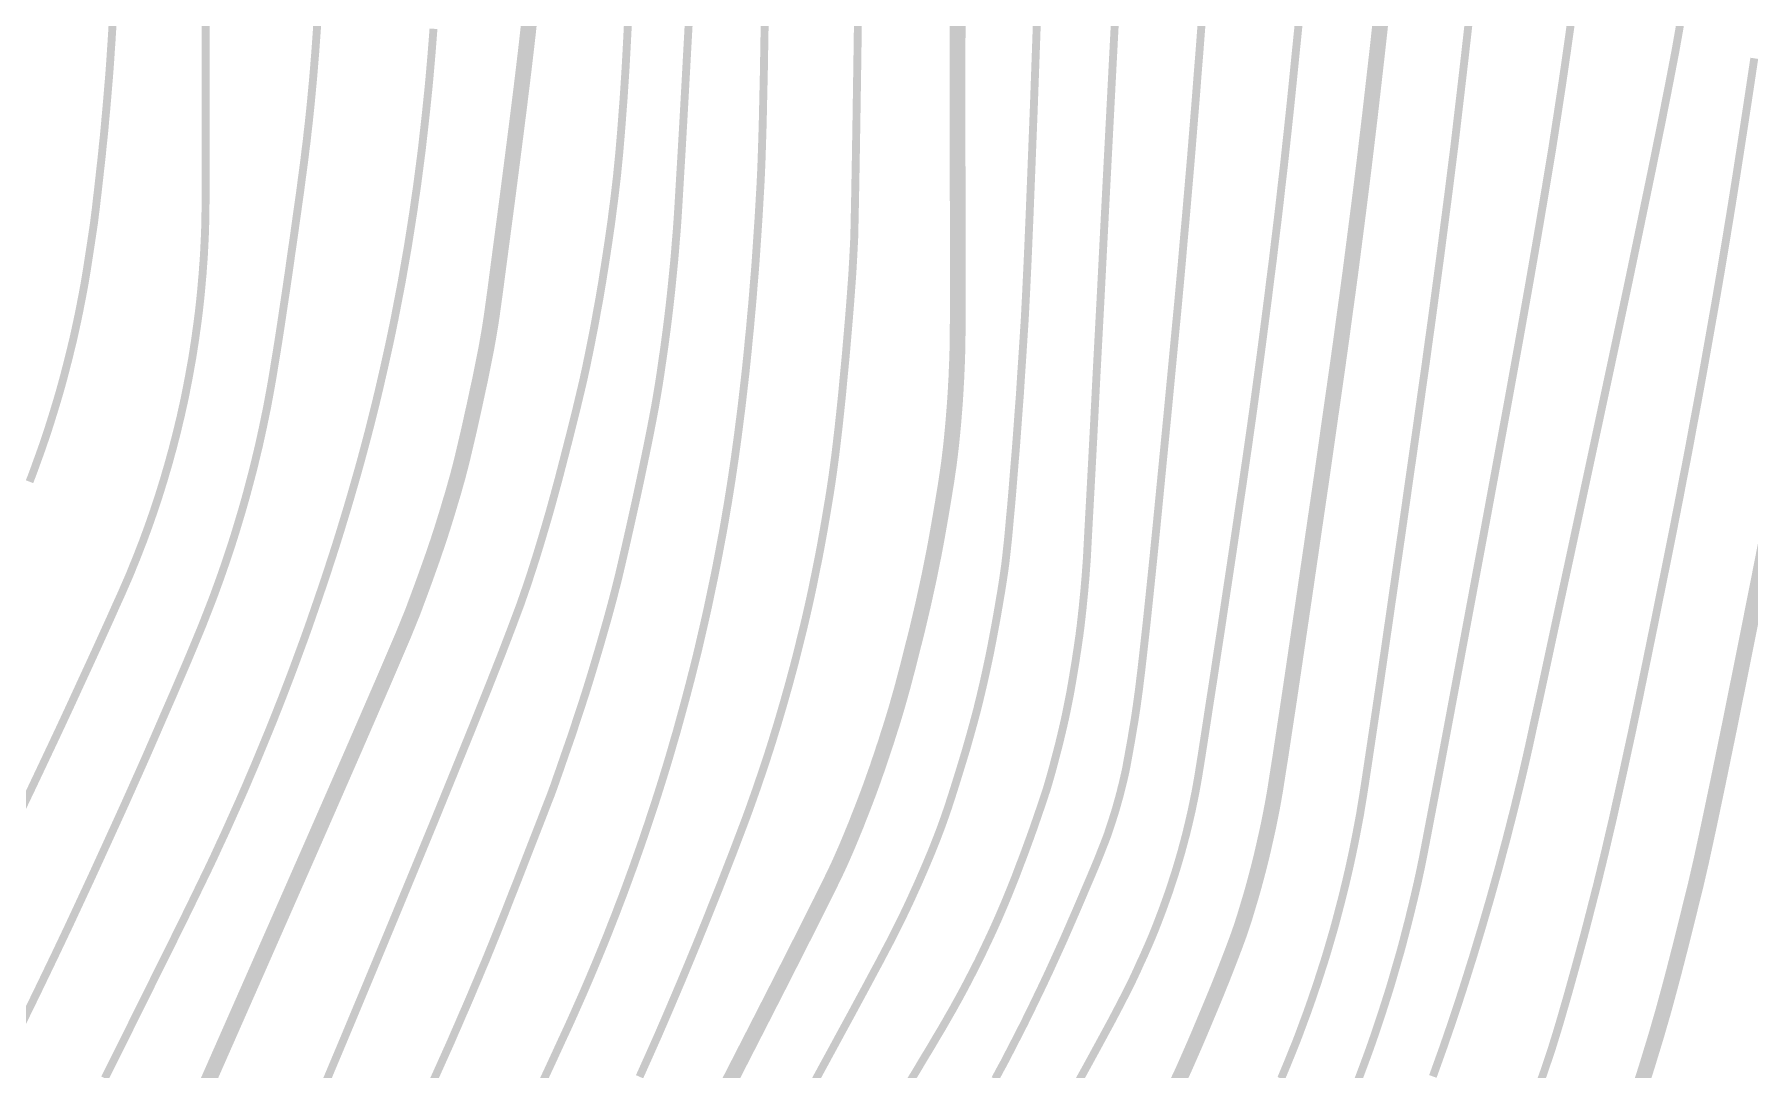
# Model space of a CAD drawing. Extents: x 36524600 to 36525730, y 2746759 to 2747713.
# Drawn here: x 36525061.11 to 36525077.43, y 2747486.33 to 2747496.18 of the extents above; entities that cross this region are included whole.
import ezdxf

# ---------------------------------------------------------------- set-up
doc = ezdxf.new("R2010")
doc.units = 0
doc.header["$LTSCALE"] = 1000
doc.header["$MEASUREMENT"] = 0
doc.layers.add('DGX', color=251, linetype='Continuous')

# ---------------------------------------------------------------- blocks, each defined once
blk = doc.blocks.new('dxt')
at = {"layer": 'DGX', "color": 253, "linetype": 'Continuous', "flags": 128}
for points, const_width in [([(36525061.858, 2747496.276), (36525061.853, 2747496.193), (36525061.848, 2747496.111), (36525061.842, 2747496.028), (36525061.837, 2747495.946), (36525061.831, 2747495.863), (36525061.825, 2747495.781), (36525061.818, 2747495.699), (36525061.811, 2747495.616), (36525061.804, 2747495.534), (36525061.797, 2747495.452), (36525061.789, 2747495.369), (36525061.782, 2747495.287), (36525061.774, 2747495.205), (36525061.765, 2747495.123), (36525061.757, 2747495.04), (36525061.748, 2747494.958), (36525061.739, 2747494.879), (36525061.731, 2747494.805), (36525061.723, 2747494.736), (36525061.716, 2747494.673), (36525061.709, 2747494.615), (36525061.703, 2747494.562), (36525061.698, 2747494.515), (36525061.692, 2747494.473), (36525061.687, 2747494.431), (36525061.681, 2747494.383), (36525061.673, 2747494.329), (36525061.664, 2747494.269), (36525061.654, 2747494.202), (36525061.643, 2747494.13), (36525061.631, 2747494.052), (36525061.618, 2747493.967), (36525061.604, 2747493.88), (36525061.589, 2747493.793), (36525061.573, 2747493.706), (36525061.556, 2747493.619), (36525061.539, 2747493.532), (36525061.521, 2747493.446), (36525061.502, 2747493.359), (36525061.483, 2747493.273), (36525061.462, 2747493.187), (36525061.441, 2747493.101), (36525061.419, 2747493.015), (36525061.397, 2747492.93), (36525061.374, 2747492.845), (36525061.35, 2747492.76), (36525061.325, 2747492.675), (36525061.299, 2747492.59), (36525061.273, 2747492.506), (36525061.246, 2747492.421), (36525061.218, 2747492.337), (36525061.19, 2747492.254), (36525061.16, 2747492.17), (36525061.13, 2747492.087), (36525061.1, 2747492.004), (36525061.068, 2747491.921)], 0.075), ([(36525062.742, 2747496.558), (36525062.743, 2747496.105), (36525062.743, 2747495.705), (36525062.744, 2747495.357), (36525062.744, 2747495.061), (36525062.743, 2747494.817), (36525062.743, 2747494.625), (36525062.741, 2747494.484), (36525062.74, 2747494.396), (36525062.738, 2747494.334), (36525062.736, 2747494.271), (36525062.733, 2747494.209), (36525062.73, 2747494.147), (36525062.727, 2747494.085), (36525062.723, 2747494.023), (36525062.718, 2747493.96), (36525062.714, 2747493.898), (36525062.708, 2747493.836), (36525062.703, 2747493.774), (36525062.697, 2747493.712), (36525062.691, 2747493.65), (36525062.684, 2747493.588), (36525062.677, 2747493.526), (36525062.669, 2747493.464), (36525062.661, 2747493.402), (36525062.652, 2747493.341), (36525062.644, 2747493.279), (36525062.634, 2747493.217), (36525062.625, 2747493.156), (36525062.615, 2747493.094), (36525062.604, 2747493.033), (36525062.593, 2747492.972), (36525062.582, 2747492.91), (36525062.57, 2747492.849), (36525062.558, 2747492.788), (36525062.546, 2747492.727), (36525062.533, 2747492.666), (36525062.519, 2747492.605), (36525062.506, 2747492.544), (36525062.491, 2747492.484), (36525062.477, 2747492.423), (36525062.462, 2747492.362), (36525062.446, 2747492.302), (36525062.431, 2747492.242), (36525062.414, 2747492.182), (36525062.398, 2747492.122), (36525062.381, 2747492.062), (36525062.363, 2747492.002), (36525062.346, 2747491.942), (36525062.327, 2747491.882), (36525062.309, 2747491.823), (36525062.29, 2747491.764), (36525062.27, 2747491.704), (36525062.251, 2747491.645), (36525062.23, 2747491.586), (36525062.21, 2747491.528), (36525062.189, 2747491.469), (36525062.167, 2747491.41), (36525062.146, 2747491.352), (36525062.123, 2747491.294), (36525062.101, 2747491.236), (36525062.078, 2747491.178), (36525062.054, 2747491.12), (36525062.031, 2747491.062), (36525062.007, 2747491.005), (36525061.978, 2747490.939), (36525061.942, 2747490.856), (36525061.897, 2747490.757), (36525061.845, 2747490.64), (36525061.784, 2747490.506), (36525061.716, 2747490.356), (36525061.639, 2747490.188), (36525061.554, 2747490.004), (36525061.465, 2747489.81), (36525061.375, 2747489.616), (36525061.283, 2747489.42), (36525061.19, 2747489.223), (36525061.096, 2747489.024), (36525061.001, 2747488.825)], 0.075), ([(36525063.804, 2747496.266), (36525063.798, 2747496.181), (36525063.792, 2747496.096), (36525063.786, 2747496.011), (36525063.779, 2747495.926), (36525063.772, 2747495.841), (36525063.765, 2747495.756), (36525063.757, 2747495.671), (36525063.749, 2747495.586), (36525063.741, 2747495.501), (36525063.732, 2747495.416), (36525063.723, 2747495.331), (36525063.713, 2747495.246), (36525063.704, 2747495.161), (36525063.693, 2747495.077), (36525063.683, 2747494.992), (36525063.671, 2747494.901), (36525063.657, 2747494.798), (36525063.642, 2747494.682), (36525063.624, 2747494.555), (36525063.604, 2747494.414), (36525063.583, 2747494.262), (36525063.559, 2747494.097), (36525063.534, 2747493.92), (36525063.508, 2747493.742), (36525063.483, 2747493.576), (36525063.46, 2747493.421), (36525063.438, 2747493.278), (36525063.417, 2747493.146), (36525063.397, 2747493.025), (36525063.379, 2747492.915), (36525063.362, 2747492.817), (36525063.345, 2747492.725), (36525063.328, 2747492.633), (36525063.309, 2747492.541), (36525063.29, 2747492.449), (36525063.27, 2747492.357), (36525063.25, 2747492.266), (36525063.228, 2747492.175), (36525063.206, 2747492.083), (36525063.183, 2747491.992), (36525063.159, 2747491.902), (36525063.135, 2747491.811), (36525063.11, 2747491.721), (36525063.084, 2747491.631), (36525063.057, 2747491.541), (36525063.03, 2747491.451), (36525063.002, 2747491.362), (36525062.973, 2747491.272), (36525062.943, 2747491.183), (36525062.913, 2747491.095), (36525062.882, 2747491.006), (36525062.85, 2747490.918), (36525062.818, 2747490.83), (36525062.784, 2747490.742), (36525062.75, 2747490.655), (36525062.713, 2747490.56), (36525062.668, 2747490.451), (36525062.617, 2747490.328), (36525062.559, 2747490.19), (36525062.494, 2747490.038), (36525062.422, 2747489.871), (36525062.343, 2747489.69), (36525062.258, 2747489.494), (36525062.168, 2747489.288), (36525062.074, 2747489.077), (36525061.977, 2747488.86), (36525061.876, 2747488.638), (36525061.772, 2747488.41), (36525061.665, 2747488.176), (36525061.554, 2747487.937), (36525061.44, 2747487.692), (36525061.308, 2747487.414), (36525061.145, 2747487.075), (36525060.95, 2747486.675)], 0.075), ([(36525064.91, 2747496.229), (36525064.901, 2747496.113), (36525064.892, 2747495.997), (36525064.882, 2747495.882), (36525064.872, 2747495.766), (36525064.861, 2747495.651), (36525064.849, 2747495.535), (36525064.837, 2747495.42), (36525064.824, 2747495.304), (36525064.811, 2747495.189), (36525064.798, 2747495.074), (36525064.783, 2747494.959), (36525064.768, 2747494.844), (36525064.753, 2747494.729), (36525064.736, 2747494.614), (36525064.72, 2747494.5), (36525064.702, 2747494.385), (36525064.684, 2747494.27), (36525064.666, 2747494.156), (36525064.646, 2747494.042), (36525064.626, 2747493.928), (36525064.606, 2747493.814), (36525064.584, 2747493.7), (36525064.562, 2747493.586), (36525064.54, 2747493.472), (36525064.517, 2747493.359), (36525064.493, 2747493.245), (36525064.468, 2747493.132), (36525064.443, 2747493.019), (36525064.417, 2747492.906), (36525064.391, 2747492.793), (36525064.364, 2747492.68), (36525064.336, 2747492.568), (36525064.308, 2747492.455), (36525064.279, 2747492.343), (36525064.249, 2747492.231), (36525064.219, 2747492.119), (36525064.188, 2747492.008), (36525064.156, 2747491.896), (36525064.124, 2747491.785), (36525064.091, 2747491.673), (36525064.057, 2747491.561), (36525064.023, 2747491.449), (36525063.988, 2747491.337), (36525063.952, 2747491.224), (36525063.915, 2747491.111), (36525063.878, 2747490.997), (36525063.839, 2747490.883), (36525063.8, 2747490.769), (36525063.761, 2747490.656), (36525063.722, 2747490.543), (36525063.682, 2747490.431), (36525063.641, 2747490.32), (36525063.6, 2747490.208), (36525063.559, 2747490.098), (36525063.517, 2747489.988), (36525063.475, 2747489.878), (36525063.432, 2747489.769), (36525063.389, 2747489.66), (36525063.345, 2747489.551), (36525063.3, 2747489.442), (36525063.255, 2747489.333), (36525063.21, 2747489.225), (36525063.164, 2747489.117), (36525063.118, 2747489.009), (36525063.071, 2747488.901), (36525063.023, 2747488.794), (36525062.975, 2747488.687), (36525062.927, 2747488.58), (36525062.877, 2747488.473), (36525062.828, 2747488.366), (36525062.778, 2747488.26), (36525062.718, 2747488.136), (36525062.64, 2747487.975), (36525062.544, 2747487.778), (36525062.429, 2747487.545), (36525062.295, 2747487.275), (36525062.143, 2747486.969), (36525061.973, 2747486.626), (36525061.784, 2747486.247)], 0.075), ([(36525062.709, 2747486.088), (36525063.284, 2747487.393), (36525063.763, 2747488.482), (36525064.145, 2747489.355), (36525064.431, 2747490.014), (36525064.621, 2747490.457), (36525064.714, 2747490.686), (36525064.757, 2747490.802), (36525064.798, 2747490.912), (36525064.835, 2747491.014), (36525064.869, 2747491.109), (36525064.9, 2747491.196), (36525064.927, 2747491.276), (36525064.952, 2747491.348), (36525064.973, 2747491.413), (36525064.993, 2747491.475), (36525065.012, 2747491.536), (36525065.031, 2747491.597), (36525065.05, 2747491.659), (36525065.068, 2747491.721), (36525065.087, 2747491.782), (36525065.105, 2747491.844), (36525065.122, 2747491.906), (36525065.141, 2747491.972), (36525065.16, 2747492.046), (36525065.181, 2747492.128), (36525065.202, 2747492.217), (36525065.225, 2747492.315), (36525065.25, 2747492.421), (36525065.275, 2747492.535), (36525065.302, 2747492.656), (36525065.328, 2747492.778), (36525065.353, 2747492.892), (36525065.374, 2747492.998), (36525065.394, 2747493.097), (36525065.412, 2747493.188), (36525065.427, 2747493.271), (36525065.44, 2747493.346), (36525065.451, 2747493.413), (36525065.463, 2747493.492), (36525065.478, 2747493.6), (36525065.497, 2747493.738), (36525065.519, 2747493.906), (36525065.545, 2747494.103), (36525065.575, 2747494.33), (36525065.609, 2747494.587), (36525065.646, 2747494.873), (36525065.683, 2747495.161), (36525065.716, 2747495.421), (36525065.745, 2747495.654), (36525065.77, 2747495.86), (36525065.791, 2747496.038), (36525065.808, 2747496.188), (36525065.821, 2747496.311)], 0.15), ([(36525066.76, 2747496.294), (36525066.748, 2747496.058), (36525066.737, 2747495.856), (36525066.726, 2747495.686), (36525066.717, 2747495.55), (36525066.708, 2747495.435), (36525066.7, 2747495.327), (36525066.692, 2747495.226), (36525066.684, 2747495.133), (36525066.677, 2747495.048), (36525066.669, 2747494.969), (36525066.662, 2747494.899), (36525066.656, 2747494.836), (36525066.649, 2747494.776), (36525066.642, 2747494.717), (36525066.635, 2747494.657), (36525066.628, 2747494.598), (36525066.62, 2747494.539), (36525066.612, 2747494.479), (36525066.605, 2747494.42), (36525066.597, 2747494.361), (36525066.588, 2747494.302), (36525066.58, 2747494.243), (36525066.571, 2747494.183), (36525066.562, 2747494.124), (36525066.553, 2747494.065), (36525066.544, 2747494.006), (36525066.535, 2747493.947), (36525066.525, 2747493.888), (36525066.516, 2747493.829), (36525066.506, 2747493.77), (36525066.496, 2747493.711), (36525066.486, 2747493.652), (36525066.475, 2747493.593), (36525066.464, 2747493.534), (36525066.454, 2747493.476), (36525066.443, 2747493.417), (36525066.432, 2747493.358), (36525066.42, 2747493.299), (36525066.409, 2747493.241), (36525066.397, 2747493.182), (36525066.385, 2747493.123), (36525066.373, 2747493.065), (36525066.361, 2747493.006), (36525066.348, 2747492.948), (36525066.334, 2747492.883), (36525066.316, 2747492.807), (36525066.295, 2747492.719), (36525066.271, 2747492.618), (36525066.243, 2747492.506), (36525066.212, 2747492.381), (36525066.177, 2747492.245), (36525066.139, 2747492.097), (36525066.099, 2747491.943), (36525066.058, 2747491.792), (36525066.017, 2747491.643), (36525065.974, 2747491.495), (36525065.931, 2747491.35), (36525065.887, 2747491.206), (36525065.842, 2747491.065), (36525065.796, 2747490.926), (36525065.739, 2747490.761), (36525065.658, 2747490.544), (36525065.555, 2747490.275), (36525065.428, 2747489.953), (36525065.278, 2747489.579), (36525065.105, 2747489.153), (36525064.91, 2747488.674), (36525064.691, 2747488.143), (36525064.467, 2747487.602), (36525064.255, 2747487.092), (36525064.056, 2747486.615), (36525063.869, 2747486.17)], 0.075), ([(36525067.349, 2747496.487), (36525067.325, 2747496.054), (36525067.304, 2747495.667), (36525067.285, 2747495.325), (36525067.268, 2747495.029), (36525067.253, 2747494.779), (36525067.241, 2747494.574), (36525067.231, 2747494.414), (36525067.223, 2747494.301), (36525067.215, 2747494.21), (36525067.208, 2747494.119), (36525067.2, 2747494.028), (36525067.191, 2747493.937), (36525067.182, 2747493.847), (36525067.173, 2747493.756), (36525067.163, 2747493.665), (36525067.153, 2747493.575), (36525067.142, 2747493.484), (36525067.131, 2747493.394), (36525067.119, 2747493.303), (36525067.107, 2747493.213), (36525067.094, 2747493.123), (36525067.081, 2747493.033), (36525067.068, 2747492.943), (36525067.054, 2747492.852), (36525067.038, 2747492.757), (36525067.02, 2747492.65), (36525066.998, 2747492.533), (36525066.973, 2747492.404), (36525066.945, 2747492.264), (36525066.914, 2747492.114), (36525066.88, 2747491.952), (36525066.843, 2747491.779), (36525066.805, 2747491.607), (36525066.769, 2747491.446), (36525066.735, 2747491.296), (36525066.703, 2747491.157), (36525066.673, 2747491.029), (36525066.644, 2747490.913), (36525066.617, 2747490.808), (36525066.592, 2747490.715), (36525066.568, 2747490.627), (36525066.543, 2747490.539), (36525066.518, 2747490.451), (36525066.493, 2747490.364), (36525066.467, 2747490.276), (36525066.441, 2747490.189), (36525066.415, 2747490.102), (36525066.388, 2747490.014), (36525066.361, 2747489.927), (36525066.333, 2747489.84), (36525066.305, 2747489.754), (36525066.276, 2747489.667), (36525066.248, 2747489.581), (36525066.219, 2747489.494), (36525066.189, 2747489.408), (36525066.159, 2747489.322), (36525066.131, 2747489.241), (36525066.107, 2747489.171), (36525066.086, 2747489.112), (36525066.069, 2747489.063), (36525066.056, 2747489.025), (36525066.046, 2747488.998), (36525066.04, 2747488.982), (36525066.038, 2747488.976), (36525066.034, 2747488.965), (36525066.022, 2747488.933), (36525066.001, 2747488.88), (36525065.972, 2747488.805), (36525065.935, 2747488.709), (36525065.889, 2747488.591), (36525065.835, 2747488.453), (36525065.773, 2747488.293), (36525065.709, 2747488.128), (36525065.648, 2747487.974), (36525065.592, 2747487.83), (36525065.539, 2747487.697), (36525065.49, 2747487.575), (36525065.445, 2747487.464), (36525065.404, 2747487.363), (36525065.366, 2747487.274), (36525065.331, 2747487.189), (36525065.295, 2747487.105), (36525065.26, 2747487.021), (36525065.224, 2747486.937), (36525065.187, 2747486.853), (36525065.151, 2747486.769), (36525065.114, 2747486.685), (36525065.078, 2747486.601), (36525065.015, 2747486.46), (36525064.9, 2747486.204)], 0.075), ([(36525065.942, 2747486.199), (36525066.043, 2747486.417), (36525066.127, 2747486.6), (36525066.195, 2747486.747), (36525066.245, 2747486.858), (36525066.286, 2747486.951), (36525066.328, 2747487.045), (36525066.368, 2747487.138), (36525066.408, 2747487.232), (36525066.448, 2747487.327), (36525066.487, 2747487.421), (36525066.526, 2747487.516), (36525066.564, 2747487.61), (36525066.601, 2747487.705), (36525066.639, 2747487.801), (36525066.675, 2747487.896), (36525066.712, 2747487.992), (36525066.747, 2747488.087), (36525066.782, 2747488.183), (36525066.817, 2747488.279), (36525066.851, 2747488.376), (36525066.885, 2747488.472), (36525066.918, 2747488.569), (36525066.951, 2747488.666), (36525066.983, 2747488.763), (36525067.015, 2747488.86), (36525067.046, 2747488.957), (36525067.077, 2747489.055), (36525067.107, 2747489.152), (36525067.137, 2747489.25), (36525067.166, 2747489.348), (36525067.194, 2747489.446), (36525067.223, 2747489.544), (36525067.25, 2747489.643), (36525067.277, 2747489.741), (36525067.304, 2747489.84), (36525067.33, 2747489.939), (36525067.356, 2747490.038), (36525067.381, 2747490.137), (36525067.406, 2747490.236), (36525067.43, 2747490.335), (36525067.453, 2747490.435), (36525067.476, 2747490.534), (36525067.499, 2747490.634), (36525067.521, 2747490.734), (36525067.542, 2747490.834), (36525067.563, 2747490.934), (36525067.584, 2747491.034), (36525067.604, 2747491.134), (36525067.623, 2747491.234), (36525067.642, 2747491.335), (36525067.661, 2747491.435), (36525067.679, 2747491.536), (36525067.696, 2747491.637), (36525067.713, 2747491.737), (36525067.729, 2747491.838), (36525067.745, 2747491.939), (36525067.76, 2747492.04), (36525067.775, 2747492.141), (36525067.789, 2747492.243), (36525067.803, 2747492.344), (36525067.816, 2747492.446), (36525067.829, 2747492.548), (36525067.842, 2747492.651), (36525067.854, 2747492.755), (36525067.866, 2747492.859), (36525067.878, 2747492.964), (36525067.889, 2747493.07), (36525067.9, 2747493.177), (36525067.91, 2747493.284), (36525067.921, 2747493.39), (36525067.93, 2747493.496), (36525067.94, 2747493.601), (36525067.949, 2747493.707), (36525067.957, 2747493.811), (36525067.966, 2747493.916), (36525067.974, 2747494.02), (36525067.981, 2747494.123), (36525067.988, 2747494.227), (36525067.995, 2747494.331), (36525068.002, 2747494.435), (36525068.008, 2747494.539), (36525068.014, 2747494.643), (36525068.02, 2747494.747), (36525068.025, 2747494.851), (36525068.03, 2747494.972), (36525068.035, 2747495.129), (36525068.041, 2747495.322), (36525068.046, 2747495.55), (36525068.052, 2747495.813), (36525068.057, 2747496.112), (36525068.063, 2747496.447)], 0.075), ([(36525066.87, 2747486.261), (36525066.973, 2747486.491), (36525067.051, 2747486.667), (36525067.127, 2747486.843), (36525067.202, 2747487.019), (36525067.277, 2747487.196), (36525067.351, 2747487.374), (36525067.424, 2747487.551), (36525067.496, 2747487.729), (36525067.567, 2747487.907), (36525067.636, 2747488.08), (36525067.699, 2747488.242), (36525067.758, 2747488.393), (36525067.811, 2747488.533), (36525067.86, 2747488.662), (36525067.904, 2747488.78), (36525067.942, 2747488.887), (36525067.976, 2747488.983), (36525068.007, 2747489.074), (36525068.038, 2747489.164), (36525068.068, 2747489.255), (36525068.098, 2747489.346), (36525068.127, 2747489.437), (36525068.155, 2747489.529), (36525068.183, 2747489.62), (36525068.21, 2747489.712), (36525068.237, 2747489.804), (36525068.263, 2747489.896), (36525068.289, 2747489.988), (36525068.314, 2747490.081), (36525068.339, 2747490.173), (36525068.363, 2747490.266), (36525068.386, 2747490.359), (36525068.409, 2747490.452), (36525068.432, 2747490.545), (36525068.454, 2747490.638), (36525068.475, 2747490.731), (36525068.496, 2747490.825), (36525068.516, 2747490.918), (36525068.535, 2747491.012), (36525068.554, 2747491.106), (36525068.573, 2747491.2), (36525068.591, 2747491.294), (36525068.608, 2747491.388), (36525068.625, 2747491.482), (36525068.641, 2747491.577), (36525068.657, 2747491.671), (36525068.673, 2747491.766), (36525068.688, 2747491.861), (36525068.702, 2747491.956), (36525068.716, 2747492.057), (36525068.731, 2747492.17), (36525068.746, 2747492.295), (36525068.762, 2747492.432), (36525068.778, 2747492.58), (36525068.795, 2747492.741), (36525068.811, 2747492.914), (36525068.829, 2747493.099), (36525068.845, 2747493.284), (36525068.86, 2747493.458), (36525068.873, 2747493.619), (36525068.884, 2747493.768), (36525068.894, 2747493.906), (36525068.901, 2747494.031), (36525068.907, 2747494.145), (36525068.912, 2747494.247), (36525068.915, 2747494.39), (36525068.92, 2747494.626), (36525068.926, 2747494.957), (36525068.933, 2747495.381), (36525068.941, 2747495.899), (36525068.95, 2747496.512)], 0.075), ([(36525069.896, 2747496.477), (36525069.895, 2747496.18), (36525069.894, 2747495.872), (36525069.894, 2747495.553), (36525069.894, 2747495.222), (36525069.895, 2747494.88), (36525069.896, 2747494.55), (36525069.896, 2747494.255), (36525069.897, 2747493.997), (36525069.897, 2747493.773), (36525069.897, 2747493.586), (36525069.896, 2747493.434), (36525069.895, 2747493.318), (36525069.894, 2747493.237), (36525069.893, 2747493.174), (36525069.891, 2747493.111), (36525069.889, 2747493.048), (36525069.886, 2747492.985), (36525069.884, 2747492.922), (36525069.88, 2747492.859), (36525069.877, 2747492.797), (36525069.873, 2747492.734), (36525069.869, 2747492.671), (36525069.864, 2747492.608), (36525069.859, 2747492.545), (36525069.854, 2747492.483), (36525069.848, 2747492.42), (36525069.842, 2747492.357), (36525069.836, 2747492.295), (36525069.829, 2747492.232), (36525069.821, 2747492.166), (36525069.812, 2747492.092), (36525069.8, 2747492.01), (36525069.787, 2747491.92), (36525069.771, 2747491.823), (36525069.754, 2747491.718), (36525069.735, 2747491.606), (36525069.714, 2747491.485), (36525069.692, 2747491.361), (36525069.669, 2747491.238), (36525069.644, 2747491.114), (36525069.619, 2747490.991), (36525069.592, 2747490.868), (36525069.565, 2747490.745), (36525069.536, 2747490.622), (36525069.507, 2747490.499), (36525069.477, 2747490.381), (36525069.449, 2747490.269), (36525069.423, 2747490.166), (36525069.397, 2747490.069), (36525069.374, 2747489.98), (36525069.351, 2747489.898), (36525069.33, 2747489.824), (36525069.311, 2747489.757), (36525069.292, 2747489.694), (36525069.273, 2747489.632), (36525069.253, 2747489.569), (36525069.233, 2747489.507), (36525069.214, 2747489.445), (36525069.193, 2747489.384), (36525069.173, 2747489.322), (36525069.152, 2747489.261), (36525069.132, 2747489.2), (36525069.11, 2747489.14), (36525069.089, 2747489.079), (36525069.067, 2747489.018), (36525069.045, 2747488.958), (36525069.022, 2747488.898), (36525068.999, 2747488.838), (36525068.976, 2747488.778), (36525068.952, 2747488.718), (36525068.929, 2747488.658), (36525068.904, 2747488.598), (36525068.88, 2747488.539), (36525068.855, 2747488.479), (36525068.83, 2747488.42), (36525068.804, 2747488.361), (36525068.778, 2747488.302), (36525068.741, 2747488.222), (36525068.681, 2747488.098), (36525068.598, 2747487.93), (36525068.492, 2747487.719), (36525068.363, 2747487.464), (36525068.212, 2747487.166), (36525068.038, 2747486.825), (36525067.841, 2747486.44), (36525067.641, 2747486.049)], 0.15), ([(36525070.668, 2747496.825), (36525070.642, 2747496.102), (36525070.619, 2747495.46), (36525070.597, 2747494.9), (36525070.578, 2747494.422), (36525070.561, 2747494.025), (36525070.546, 2747493.71), (36525070.534, 2747493.477), (36525070.522, 2747493.287), (36525070.51, 2747493.102), (36525070.498, 2747492.922), (36525070.487, 2747492.747), (36525070.474, 2747492.577), (36525070.462, 2747492.412), (36525070.45, 2747492.251), (36525070.437, 2747492.096), (36525070.425, 2747491.948), (36525070.414, 2747491.811), (36525070.403, 2747491.685), (36525070.392, 2747491.57), (36525070.383, 2747491.465), (36525070.374, 2747491.371), (36525070.365, 2747491.288), (36525070.357, 2747491.215), (36525070.349, 2747491.144), (36525070.338, 2747491.064), (36525070.325, 2747490.977), (36525070.31, 2747490.881), (36525070.292, 2747490.776), (36525070.273, 2747490.664), (36525070.251, 2747490.543), (36525070.227, 2747490.415), (36525070.201, 2747490.282), (36525070.173, 2747490.15), (36525070.144, 2747490.018), (36525070.113, 2747489.886), (36525070.081, 2747489.755), (36525070.046, 2747489.624), (36525070.01, 2747489.494), (36525069.973, 2747489.364), (36525069.935, 2747489.239), (36525069.899, 2747489.122), (36525069.865, 2747489.013), (36525069.833, 2747488.912), (36525069.803, 2747488.82), (36525069.774, 2747488.736), (36525069.747, 2747488.66), (36525069.722, 2747488.593), (36525069.698, 2747488.53), (36525069.673, 2747488.467), (36525069.648, 2747488.404), (36525069.622, 2747488.342), (36525069.596, 2747488.28), (36525069.569, 2747488.217), (36525069.542, 2747488.155), (36525069.515, 2747488.093), (36525069.487, 2747488.032), (36525069.459, 2747487.97), (36525069.431, 2747487.909), (36525069.402, 2747487.848), (36525069.373, 2747487.787), (36525069.343, 2747487.726), (36525069.313, 2747487.666), (36525069.282, 2747487.605), (36525069.248, 2747487.538), (36525069.205, 2747487.457), (36525069.155, 2747487.361), (36525069.096, 2747487.252), (36525069.03, 2747487.128), (36525068.956, 2747486.991), (36525068.874, 2747486.839), (36525068.784, 2747486.674), (36525068.693, 2747486.506), (36525068.608, 2747486.35), (36525068.529, 2747486.204)], 0.075), ([(36525069.441, 2747486.214), (36525069.514, 2747486.335), (36525069.58, 2747486.446), (36525069.641, 2747486.546), (36525069.694, 2747486.637), (36525069.742, 2747486.717), (36525069.783, 2747486.788), (36525069.817, 2747486.848), (36525069.849, 2747486.903), (36525069.879, 2747486.958), (36525069.91, 2747487.013), (36525069.94, 2747487.069), (36525069.97, 2747487.125), (36525069.999, 2747487.181), (36525070.028, 2747487.237), (36525070.057, 2747487.294), (36525070.086, 2747487.35), (36525070.114, 2747487.407), (36525070.141, 2747487.464), (36525070.168, 2747487.521), (36525070.195, 2747487.578), (36525070.222, 2747487.636), (36525070.248, 2747487.693), (36525070.274, 2747487.751), (36525070.299, 2747487.809), (36525070.324, 2747487.867), (36525070.349, 2747487.926), (36525070.373, 2747487.984), (36525070.397, 2747488.043), (36525070.42, 2747488.101), (36525070.444, 2747488.16), (36525070.466, 2747488.219), (36525070.488, 2747488.278), (36525070.51, 2747488.334), (36525070.53, 2747488.388), (36525070.549, 2747488.439), (36525070.567, 2747488.489), (36525070.585, 2747488.537), (36525070.601, 2747488.583), (36525070.617, 2747488.626), (36525070.631, 2747488.669), (36525070.646, 2747488.711), (36525070.66, 2747488.752), (36525070.674, 2747488.793), (36525070.688, 2747488.833), (36525070.701, 2747488.873), (36525070.715, 2747488.913), (36525070.727, 2747488.952), (36525070.741, 2747488.993), (36525070.755, 2747489.04), (36525070.77, 2747489.091), (36525070.786, 2747489.148), (36525070.803, 2747489.209), (36525070.82, 2747489.276), (36525070.839, 2747489.347), (36525070.859, 2747489.424), (36525070.878, 2747489.503), (36525070.897, 2747489.583), (36525070.915, 2747489.662), (36525070.932, 2747489.742), (36525070.948, 2747489.822), (36525070.964, 2747489.902), (36525070.978, 2747489.983), (36525070.992, 2747490.063), (36525071.005, 2747490.142), (36525071.017, 2747490.215), (36525071.027, 2747490.283), (36525071.037, 2747490.346), (36525071.045, 2747490.404), (36525071.053, 2747490.457), (36525071.059, 2747490.506), (36525071.065, 2747490.549), (36525071.069, 2747490.589), (36525071.074, 2747490.63), (36525071.078, 2747490.671), (36525071.083, 2747490.711), (36525071.087, 2747490.752), (36525071.091, 2747490.793), (36525071.095, 2747490.834), (36525071.099, 2747490.874), (36525071.103, 2747490.915), (36525071.106, 2747490.956), (36525071.11, 2747490.997), (36525071.113, 2747491.037), (36525071.116, 2747491.078), (36525071.119, 2747491.119), (36525071.122, 2747491.16), (36525071.125, 2747491.201), (36525071.13, 2747491.303), (36525071.142, 2747491.528), (36525071.161, 2747491.875), (36525071.186, 2747492.345), (36525071.216, 2747492.938), (36525071.254, 2747493.653), (36525071.297, 2747494.491), (36525071.347, 2747495.452), (36525071.397, 2747496.418)], 0.075), ([(36525070.252, 2747486.239), (36525070.297, 2747486.324), (36525070.335, 2747486.393), (36525070.367, 2747486.456), (36525070.4, 2747486.518), (36525070.432, 2747486.581), (36525070.464, 2747486.644), (36525070.496, 2747486.706), (36525070.528, 2747486.769), (36525070.559, 2747486.832), (36525070.59, 2747486.896), (36525070.621, 2747486.959), (36525070.651, 2747487.022), (36525070.682, 2747487.086), (36525070.712, 2747487.149), (36525070.742, 2747487.213), (36525070.772, 2747487.277), (36525070.801, 2747487.341), (36525070.83, 2747487.405), (36525070.86, 2747487.471), (36525070.892, 2747487.541), (36525070.925, 2747487.616), (36525070.959, 2747487.694), (36525070.995, 2747487.777), (36525071.033, 2747487.864), (36525071.072, 2747487.955), (36525071.112, 2747488.05), (36525071.152, 2747488.143), (36525071.188, 2747488.228), (36525071.22, 2747488.305), (36525071.248, 2747488.375), (36525071.272, 2747488.436), (36525071.293, 2747488.489), (36525071.31, 2747488.534), (36525071.324, 2747488.571), (36525071.335, 2747488.605), (36525071.346, 2747488.638), (36525071.357, 2747488.671), (36525071.368, 2747488.705), (36525071.378, 2747488.738), (36525071.389, 2747488.772), (36525071.399, 2747488.805), (36525071.409, 2747488.839), (36525071.418, 2747488.873), (36525071.428, 2747488.907), (36525071.437, 2747488.941), (36525071.446, 2747488.975), (36525071.454, 2747489.009), (36525071.463, 2747489.043), (36525071.471, 2747489.077), (36525071.479, 2747489.111), (36525071.488, 2747489.15), (36525071.498, 2747489.197), (36525071.508, 2747489.253), (36525071.52, 2747489.318), (36525071.533, 2747489.391), (36525071.548, 2747489.474), (36525071.563, 2747489.565), (36525071.58, 2747489.665), (36525071.598, 2747489.786), (36525071.619, 2747489.94), (36525071.642, 2747490.127), (36525071.667, 2747490.347), (36525071.695, 2747490.601), (36525071.725, 2747490.887), (36525071.758, 2747491.207), (36525071.793, 2747491.56), (36525071.828, 2747491.919), (36525071.861, 2747492.256), (36525071.892, 2747492.572), (36525071.92, 2747492.866), (36525071.946, 2747493.139), (36525071.97, 2747493.39), (36525071.992, 2747493.619), (36525072.011, 2747493.827), (36525072.029, 2747494.024), (36525072.046, 2747494.221), (36525072.064, 2747494.419), (36525072.081, 2747494.616), (36525072.098, 2747494.813), (36525072.115, 2747495.011), (36525072.131, 2747495.208), (36525072.147, 2747495.405), (36525072.163, 2747495.603), (36525072.178, 2747495.8), (36525072.194, 2747495.997), (36525072.209, 2747496.195), (36525072.224, 2747496.392)], 0.075), ([(36525073.138, 2747496.269), (36525073.111, 2747496.004), (36525073.086, 2747495.754), (36525073.062, 2747495.52), (36525073.039, 2747495.302), (36525073.017, 2747495.1), (36525072.997, 2747494.914), (36525072.976, 2747494.736), (36525072.956, 2747494.558), (36525072.935, 2747494.38), (36525072.913, 2747494.202), (36525072.892, 2747494.024), (36525072.869, 2747493.846), (36525072.847, 2747493.668), (36525072.824, 2747493.49), (36525072.801, 2747493.312), (36525072.778, 2747493.135), (36525072.754, 2747492.957), (36525072.73, 2747492.779), (36525072.706, 2747492.602), (36525072.681, 2747492.424), (36525072.656, 2747492.247), (36525072.63, 2747492.069), (36525072.604, 2747491.886), (36525072.575, 2747491.692), (36525072.545, 2747491.487), (36525072.513, 2747491.271), (36525072.479, 2747491.044), (36525072.443, 2747490.805), (36525072.406, 2747490.556), (36525072.366, 2747490.296), (36525072.328, 2747490.044), (36525072.293, 2747489.819), (36525072.263, 2747489.623), (36525072.237, 2747489.454), (36525072.215, 2747489.313), (36525072.197, 2747489.2), (36525072.183, 2747489.114), (36525072.173, 2747489.056), (36525072.165, 2747489.012), (36525072.157, 2747488.968), (36525072.148, 2747488.924), (36525072.139, 2747488.88), (36525072.13, 2747488.837), (36525072.121, 2747488.793), (36525072.111, 2747488.749), (36525072.101, 2747488.706), (36525072.091, 2747488.662), (36525072.08, 2747488.619), (36525072.07, 2747488.575), (36525072.058, 2747488.532), (36525072.047, 2747488.489), (36525072.035, 2747488.446), (36525072.024, 2747488.403), (36525072.011, 2747488.359), (36525071.999, 2747488.317), (36525071.986, 2747488.274), (36525071.973, 2747488.231), (36525071.96, 2747488.188), (36525071.946, 2747488.146), (36525071.932, 2747488.103), (36525071.918, 2747488.061), (36525071.904, 2747488.018), (36525071.889, 2747487.976), (36525071.874, 2747487.934), (36525071.859, 2747487.892), (36525071.844, 2747487.85), (36525071.828, 2747487.808), (36525071.812, 2747487.766), (36525071.796, 2747487.724), (36525071.78, 2747487.683), (36525071.762, 2747487.638), (36525071.742, 2747487.589), (36525071.719, 2747487.535), (36525071.693, 2747487.476), (36525071.665, 2747487.412), (36525071.633, 2747487.344), (36525071.6, 2747487.27), (36525071.563, 2747487.191), (36525071.515, 2747487.093), (36525071.447, 2747486.96), (36525071.359, 2747486.792), (36525071.25, 2747486.591), (36525071.121, 2747486.354), (36525070.971, 2747486.083)], 0.075), ([(36525071.993, 2747486.219), (36525072.03, 2747486.298), (36525072.069, 2747486.385), (36525072.111, 2747486.481), (36525072.157, 2747486.586), (36525072.205, 2747486.699), (36525072.256, 2747486.821), (36525072.311, 2747486.952), (36525072.365, 2747487.083), (36525072.414, 2747487.205), (36525072.459, 2747487.32), (36525072.5, 2747487.426), (36525072.537, 2747487.524), (36525072.57, 2747487.614), (36525072.598, 2747487.696), (36525072.622, 2747487.77), (36525072.643, 2747487.839), (36525072.664, 2747487.909), (36525072.685, 2747487.979), (36525072.705, 2747488.049), (36525072.724, 2747488.119), (36525072.743, 2747488.19), (36525072.761, 2747488.26), (36525072.779, 2747488.331), (36525072.796, 2747488.402), (36525072.812, 2747488.473), (36525072.828, 2747488.544), (36525072.844, 2747488.615), (36525072.859, 2747488.686), (36525072.873, 2747488.758), (36525072.887, 2747488.829), (36525072.9, 2747488.901), (36525072.916, 2747488.994), (36525072.937, 2747489.129), (36525072.965, 2747489.306), (36525072.998, 2747489.525), (36525073.038, 2747489.787), (36525073.083, 2747490.09), (36525073.134, 2747490.436), (36525073.191, 2747490.823), (36525073.249, 2747491.22), (36525073.303, 2747491.591), (36525073.354, 2747491.938), (36525073.4, 2747492.259), (36525073.442, 2747492.556), (36525073.481, 2747492.827), (36525073.516, 2747493.074), (36525073.547, 2747493.296), (36525073.575, 2747493.505), (36525073.604, 2747493.714), (36525073.632, 2747493.923), (36525073.659, 2747494.133), (36525073.686, 2747494.342), (36525073.713, 2747494.552), (36525073.739, 2747494.761), (36525073.765, 2747494.971), (36525073.79, 2747495.181), (36525073.815, 2747495.39), (36525073.839, 2747495.6), (36525073.863, 2747495.81), (36525073.887, 2747496.02), (36525073.91, 2747496.23), (36525073.933, 2747496.44)], 0.15), ([(36525072.972, 2747486.244), (36525073.001, 2747486.313), (36525073.03, 2747486.383), (36525073.058, 2747486.452), (36525073.086, 2747486.522), (36525073.114, 2747486.591), (36525073.141, 2747486.661), (36525073.167, 2747486.732), (36525073.193, 2747486.802), (36525073.219, 2747486.872), (36525073.244, 2747486.943), (36525073.269, 2747487.014), (36525073.293, 2747487.085), (36525073.317, 2747487.156), (36525073.34, 2747487.227), (36525073.363, 2747487.299), (36525073.386, 2747487.37), (36525073.408, 2747487.442), (36525073.429, 2747487.514), (36525073.45, 2747487.586), (36525073.471, 2747487.658), (36525073.491, 2747487.731), (36525073.51, 2747487.803), (36525073.529, 2747487.876), (36525073.548, 2747487.948), (36525073.566, 2747488.021), (36525073.584, 2747488.094), (36525073.601, 2747488.167), (36525073.618, 2747488.24), (36525073.634, 2747488.313), (36525073.65, 2747488.387), (36525073.665, 2747488.46), (36525073.68, 2747488.534), (36525073.694, 2747488.607), (36525073.708, 2747488.681), (36525073.722, 2747488.755), (36525073.734, 2747488.829), (36525073.75, 2747488.924), (36525073.771, 2747489.06), (36525073.798, 2747489.239), (36525073.831, 2747489.46), (36525073.87, 2747489.722), (36525073.915, 2747490.026), (36525073.965, 2747490.373), (36525074.021, 2747490.761), (36525074.078, 2747491.157), (36525074.132, 2747491.528), (36525074.181, 2747491.875), (36525074.227, 2747492.196), (36525074.269, 2747492.492), (36525074.307, 2747492.763), (36525074.342, 2747493.008), (36525074.372, 2747493.229), (36525074.401, 2747493.437), (36525074.429, 2747493.645), (36525074.457, 2747493.854), (36525074.485, 2747494.062), (36525074.512, 2747494.27), (36525074.539, 2747494.479), (36525074.566, 2747494.687), (36525074.592, 2747494.895), (36525074.62, 2747495.117), (36525074.649, 2747495.365), (36525074.681, 2747495.638), (36525074.716, 2747495.938), (36525074.753, 2747496.265)], 0.075), ([(36525073.703, 2747486.225), (36525073.729, 2747486.296), (36525073.756, 2747486.367), (36525073.782, 2747486.438), (36525073.808, 2747486.509), (36525073.833, 2747486.58), (36525073.858, 2747486.652), (36525073.882, 2747486.723), (36525073.906, 2747486.795), (36525073.93, 2747486.867), (36525073.953, 2747486.939), (36525073.976, 2747487.011), (36525073.999, 2747487.083), (36525074.021, 2747487.156), (36525074.042, 2747487.228), (36525074.063, 2747487.301), (36525074.084, 2747487.374), (36525074.105, 2747487.446), (36525074.125, 2747487.519), (36525074.144, 2747487.593), (36525074.163, 2747487.666), (36525074.182, 2747487.739), (36525074.2, 2747487.812), (36525074.218, 2747487.886), (36525074.236, 2747487.96), (36525074.253, 2747488.033), (36525074.27, 2747488.107), (36525074.286, 2747488.181), (36525074.302, 2747488.255), (36525074.325, 2747488.369), (36525074.362, 2747488.562), (36525074.414, 2747488.834), (36525074.481, 2747489.186), (36525074.562, 2747489.618), (36525074.657, 2747490.128), (36525074.767, 2747490.718), (36525074.892, 2747491.388), (36525075.018, 2747492.071), (36525075.134, 2747492.703), (36525075.239, 2747493.283), (36525075.333, 2747493.812), (36525075.416, 2747494.289), (36525075.488, 2747494.714), (36525075.55, 2747495.088), (36525075.6, 2747495.41), (36525075.646, 2747495.711), (36525075.691, 2747496.021), (36525075.736, 2747496.341)], 0.075), ([(36525076.765, 2747496.26), (36525076.722, 2747496.017), (36525076.663, 2747495.71), (36525076.59, 2747495.34), (36525076.502, 2747494.906), (36525076.399, 2747494.409), (36525076.282, 2747493.847), (36525076.15, 2747493.223), (36525076.003, 2747492.534), (36525075.857, 2747491.853), (36525075.728, 2747491.25), (36525075.615, 2747490.726), (36525075.519, 2747490.279), (36525075.44, 2747489.911), (36525075.376, 2747489.621), (36525075.33, 2747489.409), (36525075.3, 2747489.276), (36525075.278, 2747489.181), (36525075.256, 2747489.087), (36525075.233, 2747488.993), (36525075.21, 2747488.898), (36525075.187, 2747488.804), (36525075.163, 2747488.71), (36525075.139, 2747488.616), (36525075.115, 2747488.522), (36525075.09, 2747488.429), (36525075.065, 2747488.335), (36525075.04, 2747488.241), (36525075.014, 2747488.148), (36525074.988, 2747488.054), (36525074.962, 2747487.961), (36525074.935, 2747487.868), (36525074.908, 2747487.775), (36525074.881, 2747487.682), (36525074.853, 2747487.589), (36525074.825, 2747487.496), (36525074.797, 2747487.403), (36525074.768, 2747487.311), (36525074.739, 2747487.218), (36525074.71, 2747487.126), (36525074.68, 2747487.033), (36525074.65, 2747486.941), (36525074.619, 2747486.847), (36525074.587, 2747486.752), (36525074.554, 2747486.657), (36525074.521, 2747486.56), (36525074.486, 2747486.462), (36525074.451, 2747486.364), (36525074.415, 2747486.264)], 0.075), ([(36525077.472, 2747495.948), (36525077.422, 2747495.614), (36525077.375, 2747495.306), (36525077.331, 2747495.022), (36525077.291, 2747494.764), (36525077.254, 2747494.532), (36525077.22, 2747494.324), (36525077.19, 2747494.142), (36525077.162, 2747493.973), (36525077.133, 2747493.804), (36525077.104, 2747493.635), (36525077.074, 2747493.466), (36525077.044, 2747493.296), (36525077.014, 2747493.127), (36525076.984, 2747492.958), (36525076.953, 2747492.789), (36525076.922, 2747492.621), (36525076.89, 2747492.452), (36525076.859, 2747492.283), (36525076.827, 2747492.114), (36525076.794, 2747491.946), (36525076.762, 2747491.777), (36525076.729, 2747491.609), (36525076.696, 2747491.44), (36525076.662, 2747491.271), (36525076.628, 2747491.101), (36525076.593, 2747490.929), (36525076.558, 2747490.756), (36525076.523, 2747490.581), (36525076.487, 2747490.406), (36525076.451, 2747490.229), (36525076.414, 2747490.05), (36525076.378, 2747489.873), (36525076.341, 2747489.698), (36525076.305, 2747489.526), (36525076.268, 2747489.357), (36525076.232, 2747489.19), (36525076.196, 2747489.027), (36525076.16, 2747488.866), (36525076.125, 2747488.708), (36525076.088, 2747488.551), (36525076.052, 2747488.395), (36525076.014, 2747488.239), (36525075.976, 2747488.083), (36525075.936, 2747487.927), (36525075.896, 2747487.771), (36525075.856, 2747487.616), (36525075.814, 2747487.461), (36525075.773, 2747487.31), (36525075.734, 2747487.17), (36525075.698, 2747487.04), (36525075.663, 2747486.919), (36525075.631, 2747486.808), (36525075.601, 2747486.707), (36525075.573, 2747486.616), (36525075.548, 2747486.535), (36525075.523, 2747486.459), (36525075.497, 2747486.383), (36525075.472, 2747486.308), (36525075.445, 2747486.232)], 0.075), ([(36525076.393, 2747486.18), (36525076.424, 2747486.277), (36525076.455, 2747486.375), (36525076.485, 2747486.474), (36525076.515, 2747486.572), (36525076.545, 2747486.671), (36525076.573, 2747486.769), (36525076.602, 2747486.868), (36525076.631, 2747486.974), (36525076.663, 2747487.092), (36525076.698, 2747487.223), (36525076.735, 2747487.366), (36525076.775, 2747487.522), (36525076.817, 2747487.69), (36525076.862, 2747487.872), (36525076.91, 2747488.065), (36525076.967, 2747488.311), (36525077.04, 2747488.648), (36525077.13, 2747489.077), (36525077.237, 2747489.597), (36525077.36, 2747490.208), (36525077.5, 2747490.91), (36525077.656, 2747491.704)], 0.15)]:
    blk.add_lwpolyline(points, dxfattribs=dict(at, const_width=const_width))

msp = doc.modelspace()

# ---------------------------------------------------------------- block references
msp.add_blockref('dxt', (0, 0))

doc.saveas('drawing.dxf')
